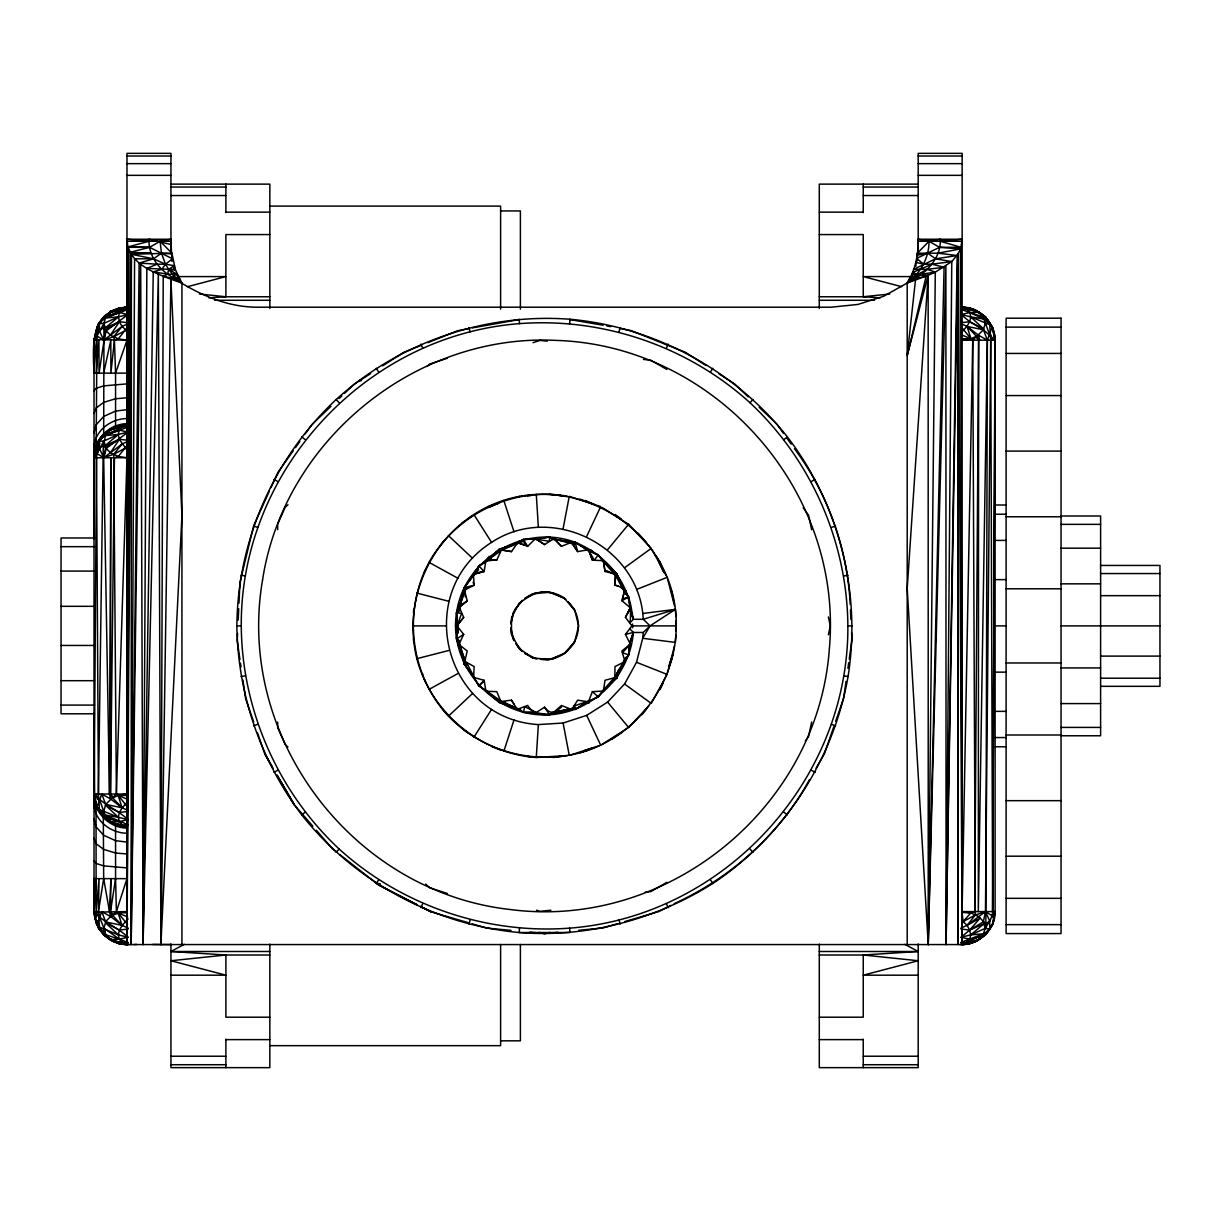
<?xml version="1.0" encoding="UTF-8"?>
<svg xmlns="http://www.w3.org/2000/svg" width="1221" height="1221" viewBox="0 0 1221 1221"><rect width="100%" height="100%" fill="white"/><g stroke="black" fill="none" stroke-linecap="round" stroke-linejoin="round"><path stroke-width="1.5" d="M94.658 798.29L94.017 712.728M94.032 539.178L94.048 457.173L97.573 442.933M128.281 441.193L122.1 443.986L113.721 454.273L116.392 794.016L118.147 795.39L127.137 795.466L126.984 794.016L118.147 795.39L113.232 797.71L110.501 794.016L110.821 457.753L109.493 794.016L110.607 798.961L122.069 807.783L128.266 810.576M103.068 932.707C108.577 940.597 117.521 944.489 126.984 944.566L127.045 241.27L170.955 241.27L170.955 250.793L170.94 239.24L126.984 239.24L127.915 246.917L126.984 944.566L962.148 944.566C974.938 944.092 987.407 936.202 992.581 924.282L995.115 911.599L995.115 340.171C994.962 322.207 979.395 306.685 961.309 307.204L966.223 308.241M171.963 261.538L170.955 241.27M960.851 928.158L967.032 925.365L975.304 915.033L972.74 340.171L970.985 338.797L961.995 338.721L962.148 340.171L970.985 338.797L975.9 336.477L978.632 340.171L978.311 911.599L987.362 340.171L983.454 329.792L985.851 320.848L985.454 316.865L970.802 308.394L962.148 307.204C979.853 307.555 994.764 322.466 995.115 340.171L992.642 911.599C992.597 920.298 984.416 926.022 983.454 934.523C978.815 941.681 970.054 944.138 961.995 944.566M126.984 373.138L94.017 373.138C93.269 352.518 89.423 316.407 116.392 310.042L114.438 309.676L110.501 311.614L98.428 323.687L94.017 340.171L94.017 911.599C96.703 935.179 110.958 942.871 126.984 944.566L131.38 254.273L127.915 246.917L148.993 241.27L148.962 239.24L171.032 244.521M170.94 239.24L160.104 241.27L149.588 247.329L130.006 252.335L126.984 944.566C109.463 944.276 94.719 929.822 94.17 912.163L126.984 911.599L127.137 913.049C118.88 911.568 110.348 914.987 105.678 921.977L103.281 930.921L103.678 934.904L113.232 941.025L108.089 937.392M171.886 253.144L160.104 241.27L161.462 253.19L165.476 264.194L168.62 269.322L177.289 274.404L167.689 274.176L163.217 276.312L160.897 944.566L181.929 515.445L170.894 279.243C156.532 273.504 140.247 267.796 131.38 254.273L171.886 253.144L175.503 270.055L181.929 283.013L181.929 944.566M961.049 309.417L983.363 317.094L985.454 316.865L992.139 327.121L987.362 340.171L985.851 923.9L985.164 928.418L970.68 934.92L961.11 937.24L969.733 939.208C983.363 937.499 995.817 926.876 994.962 912.362L992.642 911.599L990.704 340.171L989.712 324.71L985.454 316.865L974.694 309.676L963.14 307.707L978.708 312.118L992.642 327.625L994.962 340.171L992.642 911.599M146.856 268.391L168.62 269.322L174.313 265.69L174.313 269.505L174.313 265.69L165.476 264.194L157.112 264.194L146.856 268.391L143.071 944.566L158.333 274.13L160.897 944.566L170.894 279.243L179.594 278.693M126.984 239.24L148.993 241.27C149.008 254.67 156.975 266.651 167.689 274.176C194.551 292.521 224.786 307.371 258.058 307.204L831.074 307.204L857.936 304.441L883.668 296.26L907.203 283.013C915.429 270.009 918.406 254.472 918.192 239.24L962.148 239.24L960.622 248.87L962.148 944.566C977.273 944.566 989.987 933.47 994.184 919.337L992.139 915.796L985.454 911.599L975.304 915.033L963.14 921.58L961.614 924.495M978.632 340.171L974.694 911.599L970.802 912.926L962.072 912.408L972.74 340.171L983.454 329.792L994.962 340.171L992.139 327.121M992.612 924.221L985.454 934.904L974.77 942.063L962.148 944.566L958.424 253.113L957.966 944.566L957.813 254.304L951.77 261.569L946.061 944.566L957.813 254.304L960.622 248.87L939.544 247.329L929.028 241.27L918.192 239.24M990.704 340.171L985.454 911.599L983.363 921.794L985.164 928.418L989.727 928.891L989.712 920.97L985.454 911.599L967.032 925.365L963.14 921.58L962.072 912.408M911.858 274.145L928.158 275.32L928.235 944.566L945.893 265.949L946.061 944.566L957.188 255.54L935.607 258.821L913.69 269.292L927.273 269.322L935.301 272.13L928.158 275.32L907.203 588.522L928.235 944.566L935.301 272.13L951.77 261.569L935.607 258.821L927.67 253.19L917.383 253.174L917.261 260.882M110.501 794.016L114.438 457.753L118.33 456.425L126.984 457.753L116.392 794.016L105.678 804.395L103.281 813.339L103.678 878.632L98.428 911.599L99.42 927.06L103.678 934.904L118.33 943.375L125.992 944.062L110.424 939.651L96.49 924.144L94.17 911.599L94.017 878.632L126.984 878.632L116.392 911.599L110.607 916.544L101.77 911.599L96.993 924.648L103.678 934.904L105.769 934.676L128.083 942.353M103.678 878.632L109.493 911.599L113.232 915.292L110.501 911.599L110.897 878.632L109.493 911.599L110.607 916.544L122.069 925.365L128.266 928.158M171.963 253.922L161.462 253.19L153.525 258.821L139.133 263.08L131.166 944.566L131.38 254.273L153.525 258.821L165.476 264.194L172.466 258.806L149.588 247.329L127.915 246.917M126.984 457.753L94.017 457.753L96.123 449.877L96.993 335.973L99.405 322.878L110.607 311.996L113.232 310.745C97.894 314.53 140.98 302.823 123.458 308.15M126.984 794.016L94.017 794.016C93.925 811.736 109.6 826.586 126.984 826.983L118.33 825.793L103.678 817.322L99.42 809.477L98.428 794.016L103.281 445.451L105.678 434.829C110.47 427.838 119.002 425.122 127.137 424.786L110.501 429.197L98.428 441.269L96.123 449.877L98.428 441.269C104.09 429.99 116.606 426.678 128.266 426.511M165.476 264.194L161.859 269.322L153.251 271.856L143.071 944.566L140.705 264.163L131.166 944.566L134.585 258.806L153.525 258.821M98.428 911.599L99.054 878.632L96.123 911.599L96.047 805.433L103.678 817.322L115.568 824.938L126.984 826.983M928.235 944.566L944.092 267.277L932.02 264.194L923.656 264.194L915.933 262.362L915.933 266.163M675.854 616.697L675.396 609.355L643.253 619.291L633.333 619.291L629.99 622.817C634.615 587.011 607.051 555.082 575.228 542.322C524.358 523.031 463.98 558.867 456.532 612.774C447.939 666.498 495.253 718.375 549.542 714.758C592.918 712.087 629.975 675.824 633.333 632.478L629.99 628.952M458.791 611.843L464.178 587.683L474.252 574.175L484.142 571.474L485.79 561.37L499.145 549.343L518.086 542.719L527.655 546.336L534.935 539.148L549.542 537.011L549.389 541.315L535.439 539.026L523.427 539.423L498.29 551.617M568.955 541.468L572.435 543.36L577.64 551.602L587.24 549.954L598.259 554.899L594.352 560.164L588.644 550.549L575.228 542.322L553.189 539.041L544.566 544.566L535.943 539.041L523.427 539.423L524.74 545.161L517.582 542.826L511.492 551.602L501.373 550.045L496.764 560.103L487.042 560.485L478.8 565.903L473.519 575.503L474.145 585.225L465.415 589.545L462.072 595.253M237.591 633.272L237.24 640.811L239.942 659.477M238.202 620.07L238.736 608.76M238.995 603.113L239.972 582.371L253.709 525.518L269.353 491.163M513.949 704.12L511.492 700.167L500.9 701.526L496.764 691.666L487.042 691.284L478.8 685.866L473.656 676.77L474.145 666.544L464.789 661.4L467.231 651.007L459.584 644.978L456.532 638.995L457.295 625.381L461.584 613.43L456.532 612.774L458.012 633.241M612.347 569.764L615.613 575.503L614.987 585.225C630.723 588.263 630.585 607.02 633.333 619.291L629.822 607.249L621.901 600.763L624.496 590.857L616.62 573.626L602.594 560.683L592.368 560.103L588.98 550.961L587.24 549.954M673.809 610.393L650.06 625.885L643.253 632.478L633.333 632.478L629.197 645.314L628.723 654.868L624.511 660.912L616.62 678.143L602.594 691.086L592.368 691.666L588.644 701.22L575.228 709.447C564.27 706.242 553.113 719.413 544.566 707.203L535.943 712.728L523.427 712.347L516.391 708.012L511.492 700.167M96.993 924.648L94.17 911.599L96.047 878.632M413.507 613.034L413.736 609.355M676.083 631.394C681.852 524.74 556.99 456.12 469.658 517.353C425.29 548.366 403.739 606.181 416.834 658.684C431.059 712.713 480.54 753.647 536.278 757.493L538.354 724.587C444.23 718.787 411.889 592.811 491.575 542.383C552.167 502.182 639.88 546.687 643.253 619.291L650.06 625.885L642.689 638.278L636.523 662.286L624.572 684.019L607.615 702.09L586.675 715.369L563.095 723.03L538.354 724.587M675.854 635.073L675.396 642.414L642.689 638.278L643.253 632.478M465.354 596.779L464.591 591.376L465.827 589.285M606.318 570.573L615.262 574.618L614.987 585.225L618.253 585.912M96.337 335.47L96.947 327.167C102.198 315.43 114.163 307.585 126.984 307.204L114.438 309.676L103.678 316.865L100.198 323.214M94.017 373.138L96.49 340.171L94.17 339.606L126.984 340.171L115.568 373.138L115.568 426.831L116.392 427.625L118.147 426.022L127.137 424.786L115.568 426.831L110.501 429.197L103.678 434.447L99.969 440.216M236.874 625.885C237.5 540.796 273.992 457.6 336.172 399.511C399.191 342.338 485.119 312.835 569.978 319.246C654.715 326.892 734.615 370.131 787.377 436.889C839.148 504.426 861.446 592.506 848.061 676.526C833.439 760.347 783.745 836.416 712.85 883.47C655.479 919.52 586.919 938.033 519.154 932.523C434.417 924.877 354.517 881.638 301.755 814.88C260.622 760.683 237.698 693.91 236.874 625.885L241.27 625.885C241.88 709.752 277.854 791.773 339.148 849.022C401.266 905.372 485.973 934.462 569.612 928.143C723.977 916.345 848.854 780.692 847.862 625.885C847.252 542.017 811.278 459.996 749.984 402.747C687.866 346.398 603.159 317.307 519.52 323.626C365.155 335.424 240.278 471.077 241.27 625.885M519.52 928.143L519.154 932.523L569.978 932.523L569.612 928.143M569.612 323.626L569.978 319.246M96.047 373.138L98.916 340.171L99.054 373.138L105.708 329.792L103.968 323.351L105.678 317.246L110.607 311.996L128.266 308.928M464.636 590.857L467.231 600.763L459.31 607.249L463.69 617.383L457.295 625.381L456.532 638.995L464.682 659.905L464.178 664.087L474.252 677.594L484.142 680.295L485.79 690.399L499.145 702.426L518.086 709.05L527.655 705.433C536.95 720.985 558.18 712.682 571.55 708.943L575.289 707.188M907.203 283.013C924.205 274.74 941.193 259.798 940.307 239.24L929.028 241.27C929.12 257.89 920.42 273.275 907.203 283.013L928.158 275.32L907.203 355.555L915.46 280.235L914.651 278.739L909.553 278.709L907.203 283.013L907.203 944.566M568.955 710.301L572.435 708.409L577.64 700.167L587.759 701.724L598.259 696.87L603.586 689.941L604.99 680.295L614.88 677.594L624.45 659.905L628.723 654.868L630.036 643.528L625.442 634.386L631.898 625.885L625.442 617.383L629.96 608.76L629.548 606.791M103.342 319.581L103.678 316.865L113.232 310.745M110.607 429.578L99.405 440.46L96.49 457.753L94.17 794.016L96.49 806.562L105.22 815.109L128.083 824.77M510.897 622.618L513.873 611.111L510.927 624.038M676.083 620.375C678.739 675.854 643.009 729.258 591.33 749.19C541.04 767.887 481.7 753.265 445.863 713.323C409.874 672.298 403.098 610.332 429.014 562.362C455.921 514.255 513.034 486.523 567.444 496.23M95.04 446.565L94.017 451.862L96.673 446.565L94.017 457.036L95.131 457.432L96.673 446.565L94.048 457.173L94.307 539.087M474.694 677.884L464.178 664.087L465.415 662.225L459.142 644.047L463.69 634.386L457.295 626.388L455.555 625.885L457.753 624.465L457.478 626.892M484.233 570.817L474.694 573.885L478.8 565.903L484.142 571.474L474.694 573.885L473.519 575.503M846.046 681.349L843.65 698.153L835.652 721.336M847.923 668.269L848.717 662.667M849.251 658.928L851.922 640.247L851.556 632.707M103.678 434.447L103.968 323.351L118.452 316.85L128.022 314.53L119.399 312.561L105.678 317.246L101.77 320.345M110.501 911.599L115.568 878.632L115.568 824.938L110.821 822.084M624.45 591.864L615.613 575.503L616.62 573.626L603.586 561.828L598.259 554.899L588.98 550.961L592.368 560.103M97.085 454.166L99.634 443.208M98.428 794.016L96.49 457.753L94.17 457.188L96.047 446.337L99.054 441.666M94.017 457.753L96.047 446.337M94.017 455.906C94.399 438.446 109.676 423.946 126.984 423.656M463.69 617.383L457.478 624.877L456.532 612.774L464.591 591.376L464.178 587.683L476.556 571.611M563.095 528.739L569.276 496.352L600.717 506.562L586.675 536.401M669.673 665.277L673.32 653.25M103.281 813.339L110.424 822.069L125.992 826.48L114.438 824.511L103.678 817.322L96.993 807.066L101.77 794.016L110.607 798.961L113.232 797.71L109.493 794.016L103.678 457.753L105.708 447.374L103.968 440.934L98.428 441.269M128.281 942.856L122.1 942.322L119.414 939.208C116.041 930.997 123.031 924.343 128.113 918.909M458.379 611.767L459.096 608.241L456.532 612.774M992.139 915.796L994.962 912.362L992.581 924.282L985.347 935.011L983.454 934.523L963.186 944.047L970.985 943.329L967.063 942.322L960.866 942.841M94.017 447.497C94.673 430.601 110.867 418.696 126.984 418.528M828.387 634.828L830.28 625.885L828.387 616.941M811.66 722.023L808.577 736.507L805.311 740.994M103.678 373.138L110.821 340.171L110.897 373.138L114.438 340.171L113.721 336.691L122.1 326.404L128.281 323.611M170.894 279.243L181.929 283.013L176.999 278.739L177.747 275.259L172.497 274.176L168.62 269.322L175.305 269.322M570.268 647.115C582.112 635.225 580.662 612.896 568.04 601.953L575.259 611.111M534.081 712.087L523.427 712.347L524.74 706.608L536.462 712.606M907.203 355.555L926.129 276.221L921.443 274.176L912.133 278.739M94.017 432.967L96.047 424.908L103.678 416.483L115.568 411.095L126.984 409.661M469.032 924.16L470.116 919.901M619.016 331.868L620.1 327.61M667.628 672.649L674.48 645.97M625.442 617.383L630.036 608.241L628.723 596.901L623.717 589.545M624.542 591.376L622.405 599.023L628.723 596.901L621.901 600.763M98.428 323.687L103.968 323.351L96.993 335.973L103.678 340.171L106.38 330.662L128.022 314.53M128.022 432.112L118.452 434.432L103.968 440.934L96.993 453.556L103.678 457.753L106.38 448.244L128.022 432.112L119.399 430.143L105.678 434.829L101.77 437.927M624.511 660.912L625.549 657.447M95.131 457.432L98.321 446.993L96.428 447.069L98.84 442.735M668.65 666.819L671.291 658.424L672.298 658.684M119.856 308.257L125.992 307.707L105.678 317.246L99.405 322.878L94.17 339.606L96.993 335.973M96.215 450.351L99.405 440.46L105.678 434.829L125.946 425.305L118.147 426.022L122.069 427.029L119.399 430.143C115.354 439.163 124.969 444.749 127.686 451.999M503.815 751.297L514.01 719.947M579.975 499.099L593.94 504.151M833.806 726.693L824.572 753.449L816.086 768.162M629.777 642.551L633.333 632.478L625.442 634.386M94.017 413.507L96.047 408.073L103.678 402.396L115.568 398.748L126.984 397.787M485.79 690.399L499.938 700.366L499.145 702.426L518.604 709.019M573.931 545.665L575.228 542.322L589.194 551.404M488.247 557.554L485.424 562.316L478.8 565.903M603.708 689.453L616.62 678.143L614.88 677.594L614.987 666.544L623.717 662.225L616.62 678.143L613.98 678.052L602.594 691.086M629.777 609.218L633.333 619.291M420.97 907.661L422.741 903.632M666.391 348.138L668.162 344.108M270.909 487.728L277.961 472.283L293.269 450.747M424.313 572.344L425.87 569.017M660.118 689.407L663.262 682.753M617.231 672.618L618.818 669.444M627.625 613.278L629.96 608.76M115.568 373.138L114.438 340.171L118.33 338.843L127.518 327.274M125.992 447.771L113.721 454.273L103.678 457.753L99.42 448.382L103.281 445.451L110.424 452.732L118.33 456.425L127.518 444.871M463.202 593.162L465.048 589.926M128.113 801.327C123.031 806.76 116.041 813.415 119.414 821.626L122.1 824.74L128.281 825.274M961.019 332.86C966.101 327.426 973.091 320.772 969.718 312.561L967.032 309.447L960.851 308.913M809.492 779.609C779.807 834.248 730.707 877.914 674.267 903.632M587.759 701.724L598.259 696.87L603.586 689.941M473.901 737.225L491.575 709.386M380.036 883.851L376.282 883.47L378.678 879.792M710.454 371.978L712.85 368.299M462.606 594.978L464.682 591.864L459.584 606.791L467.231 600.763M514.911 609.538L522.267 600.259M99.405 322.878L99.42 330.799L103.678 340.171L110.424 335.149L119.414 321.734L118.452 316.85L119.399 312.561L122.069 309.447L118.147 308.44L127.137 307.204M103.678 457.753L110.424 452.732L119.414 439.316L128.083 440.293M615.155 678.601L617.292 675.472M485.546 561.828L499.938 551.404L499.145 549.343L516.697 543.36M295.451 447.664L299.817 441.514M305.281 433.821L311.843 424.603L330.952 406.349M464.789 590.369L466.636 588.888L464.178 587.683L459.584 606.791L466.01 601.709M94.17 457.188L96.993 453.556M515.048 609.615L522.145 600.732M575.259 640.659C568.665 653.128 554.609 661.996 540.323 659.264M459.935 606.455L459.172 608.76M440.232 545.543L444.917 539.865M607.615 549.679L628.617 524.282L602.258 507.554M568.04 649.816L565.811 652.518L552.151 659.096L540.781 659.096M641.864 714.743L646.565 709.065M94.017 390.735L96.047 388.354L103.678 385.882L126.984 383.882M961.11 937.24L969.718 930.036L980.097 918.161L967.032 925.365L969.718 930.036L970.68 934.92L969.733 939.208L967.063 942.322L978.509 939.788L983.454 934.523M963.14 921.58L970.802 912.926L978.708 916.62L985.851 923.9L989.712 920.97M478.586 569.917L474.252 574.175M629.197 645.314L622.405 652.747L628.723 654.868L629.838 644.52L621.901 651.007L624.45 659.905M749.984 402.747L752.96 399.511M336.172 852.258L339.148 849.022M474.893 571.581L477.472 568.803M107.356 315.384L110.424 312.118L113.751 311.355M602.258 744.215L628.617 727.487L648.733 706.074M484.142 680.295L478.8 685.866L487.042 691.284M553.189 712.728L561.477 705.433L570.054 708.897L572.435 708.409M917.383 253.174L929.028 241.27M97.863 330.342L96.947 327.167L99.328 324.801M473.702 573.122L477.732 569.215M459.584 644.978L464.178 664.087L465.827 662.484L464.636 660.912M339.133 398.534L341.865 395.925M344.597 393.315L354.151 384.188L370.619 373.58M588.98 700.808L573.931 706.104L575.228 709.447L586.752 701.785L589.071 702.975L588.644 701.22M448.443 716.147L472.466 693.589M496.764 560.103L487.042 560.485L499.145 549.343L502.38 549.984M484.233 680.952L478.8 685.866L473.656 676.77M427.045 366.468L429.792 363.98L447.39 358.272M287.958 504.731L285.21 507.203L277.686 524.114L277.686 529.67M485.79 561.37L487.515 560.424M99.42 330.799L103.281 327.869L105.22 327.961L118.452 316.85L105.464 318.025L128.083 309.417M103.281 445.451L105.22 445.543L118.452 434.432L105.464 435.607L128.083 426.999M985.851 923.9L983.912 923.809L970.68 934.92L983.668 933.744L961.049 942.353M973.122 942.429L975.9 941.025M624.099 661.843L615.628 675.778L616.62 678.143L615.262 677.151L615.613 676.266L616.62 678.143M783.913 439.591L787.377 436.889M301.755 814.88L305.219 812.179M555.051 712.087L561.584 707.02M103.281 327.869L110.424 335.149L122.1 326.404L125.992 330.189L127.686 334.417M110.424 452.732L122.1 443.986M461.996 523.199L464.972 521.031M469.444 517.796L472.42 515.628M624.572 567.75L651.251 548.382L628.617 524.282M622.664 731.822L611.996 738.995M615.262 574.618L616.62 573.626L623.305 589.285M518.604 542.75L523.427 539.423L527.655 546.336M525.03 598.427L536.981 592.673L532.493 594.032L519.062 603.296L511.492 617.734L511.492 634.035L513.873 640.659L510.927 627.731M98.428 928.082L101.77 931.425L98.428 928.082L96.734 920.573M114.453 428.724L117.338 426.831L121.749 426.831M974.541 942.139L979.624 938.796M382.707 365.812L403.327 352.518L420.833 345.497M463.69 634.386L456.532 638.995L459.355 642.551L459.264 646.962M115.568 426.831L109.493 430.204L116.392 427.625M909.553 278.709L927.273 269.322L944.092 267.277M99.664 914.117L96.993 915.796L96.49 911.599L94.17 912.163L95.696 917.292L94.17 912.163L96.062 914.575M961.049 929.059L969.718 930.036L983.363 921.794M105.708 329.792L119.414 321.734L128.083 322.71M105.708 447.374L119.414 439.316L105.22 445.543M498.916 550.61L502.197 548.717M666.864 882.31L650.839 891.574L645.314 892.154M524.847 598.382C536.904 589.484 554.059 589.987 565.811 599.252L552.151 592.673L540.781 592.246M99.054 810.103L96.047 805.433M429.014 689.407L457.906 673.534M656.181 556.135L660.118 562.362L659.218 562.85L663.14 571.382M273.962 772.328L277.823 770.237M811.309 481.532L815.17 479.441M269.841 955.005L225.885 955.005L170.94 951.495L184.264 944.352M125.992 330.189L113.721 336.691L103.678 340.171M670.924 905.372L659.187 911.431L624.786 921.565M464.178 664.087L466.636 662.881L473.504 675.778M960.866 323.611L967.063 326.404L978.525 335.226L979.639 340.171L975.9 336.477L978.525 335.226L987.362 340.171M118.33 308.394L113.721 310.561L117.216 309.752M590.552 748.839L585.317 751.297L584.996 750.305L593.94 747.618M105.22 327.961L119.414 321.734L122.1 326.404M969.718 930.036L983.912 923.809M552.67 539.163L554.67 539.377L561.477 546.336L570.054 542.872L575.228 542.322L577.64 551.602L571.55 542.826L553.693 539.026L549.542 537.011L536.462 539.163L544.566 544.566M427.838 342.689L457.616 330.738L468.727 328.586M912.682 276.221L912.682 272.42L932.02 264.194L951.77 261.569M421.962 674.435L422.924 674.053M636.523 589.484L667.17 577.335M571.428 709.889L574.954 708.516M114.209 427.991L117.338 426.831M120.207 425.61L115.888 427.213L120.436 425.686M572.435 543.36L575.228 542.322L570.528 542.75M114.194 428.022L120.391 425.747M96.428 447.069L98.428 446.337M534.462 539.377L536.889 539.392M94.017 794.734L96.459 794.016L97.39 799.389M253.541 725.793L257.707 724.358M831.425 527.411L835.591 525.976M533.012 342.674L539.972 340.415L547.237 341.178M523.488 541.193L501.892 549.954L511.492 551.602M571.046 709.05L572.741 708.012L575.228 709.447M598.962 745.772L569.276 755.417L563.095 723.03M110.501 429.197L113.232 428.327M617.551 923.702L603.067 927.96L578.647 930.31M114.545 428.189L121.474 426.236M110.501 311.614L116.392 310.042M187.424 286.691L225.885 276.587L178.525 276.587M516.285 497.268L519.856 496.352M416.834 658.684L448.779 650.488M579.975 752.67L583.531 751.754M961.507 334.859L970.985 338.797L967.063 326.404L983.454 329.792L969.733 321.734L961.11 314.53L969.718 312.561L978.708 312.118M517.597 541.758L523.137 540.491M96.993 807.066L94.17 794.016C103.526 804.944 117.674 809.782 128.022 819.657L119.414 821.626L110.424 822.069M110.424 939.651L119.414 939.208L128.022 937.24C117.674 927.365 103.526 922.527 94.17 911.599M570.054 708.897L552.243 712.377L549.542 714.758L534.935 712.621M498.29 700.152L516.391 708.012L501.892 701.816L499.145 702.426L487.515 691.345M914.651 278.739L926.129 276.221M549.938 932.417L544.566 933.577L539.194 932.417M962.972 944.215L972.969 942.063M571.55 708.943L554.67 712.392L549.542 714.758L544.566 707.203M105.708 816.91L103.678 817.322L119.414 821.626L105.708 816.91L99.405 799.251M472.435 327.869L518.818 319.612M917.246 255.158L927.67 253.19L938.079 253.19L960.622 248.87M118.803 426.556L121.734 426.007M241.071 676.526L245.406 675.808M843.726 575.961L848.061 575.244M112.729 310.989L122.069 309.447M115.568 878.632L116.392 911.599L118.147 912.972L126.984 911.599M921.443 274.176L935.301 272.13M521.688 496.123L525.335 495.665M528.983 495.192L532.631 494.734M642.689 613.491L675.396 609.355M552.854 757.493L561.981 756.333M532.493 594.032L548.672 592.063L563.919 597.847L574.725 610.057L578.632 625.885L574.725 641.712L563.919 653.922L548.672 659.706L532.493 657.737L524.847 653.388M127.366 307.402L118.147 308.44L125.946 307.723M961.049 322.71L969.733 321.734L983.668 329.014L970.68 316.85L961.11 314.53M118.147 426.022L127.366 424.984M128.083 811.477L119.399 812.453L105.464 805.173L118.452 817.337L128.022 819.657M128.083 929.059L119.399 930.036L105.464 922.755L118.452 934.92L128.022 937.24M959.935 944.566L970.985 943.329M550.885 910.21L539.972 911.354L536.492 910.225M889.773 294.002L863.247 296.764L819.291 296.764M557.997 932.31L544.841 933.577L529.822 932.157M962.148 239.24L940.262 241.27L960.927 247.268L939.544 247.329L916.65 258.425L923.656 264.194M208.837 297.848L225.885 296.764L269.841 296.764M527.182 495.894L530.86 495.665M536.278 757.493L567.444 755.54M904.868 944.352L918.192 951.495L863.247 955.005L819.291 955.005M133.959 944.566L136.63 944.413M487.042 560.485L492.124 560.256M126.984 156.013L170.94 156.013M918.192 156.013L962.148 156.013M126.984 163.645L170.94 163.645M918.192 163.645L962.148 163.645M126.984 175.336L170.94 175.336M918.192 175.336L962.148 175.336M170.94 184.127L269.841 184.127L269.841 308.47M918.192 184.127L819.291 184.127L819.291 308.47M170.94 187.042L225.885 187.042M863.247 187.042L918.192 187.042M170.94 195.543L225.885 195.543M863.247 195.543L918.192 195.543M269.841 206.105L500.61 206.105L500.61 309.188M500.61 210.943L520.39 210.943L520.39 309.188M225.885 212.149L269.841 212.149M819.291 212.149L863.247 212.149M269.841 234.569L225.885 234.569L225.885 296.764L199.359 294.002M819.291 234.569L863.247 234.569L863.247 296.764L880.295 297.848M918.177 241.27L962.087 241.27M910.607 276.587L863.247 276.587L901.708 286.691M214.682 300.274L269.841 300.274M819.291 300.274L874.45 300.274M569.764 319.566L603.189 325.244M1006.104 327.136L1061.049 327.136M962.148 340.171L995.115 340.171M1006.104 353.434L1061.049 353.434M1006.104 395.573L1061.049 395.573M1006.104 451.098L1061.049 451.098M549.16 494.276L560.149 495.192M995.115 505.006L1006.104 505.006M995.115 514.209L1006.104 514.209M1061.049 515.995L1100.609 515.995L1100.609 735.775L1061.049 735.775M1006.104 516.773L1061.049 516.773M1061.049 524.358L1100.609 524.358M94.521 537.973L61.05 537.973L61.05 713.797L94.521 713.797M995.115 540.415L1006.104 540.415M61.05 546.672L94.521 546.672M1061.049 548.183L1100.609 548.183M1100.609 565.445L1159.95 565.445L1159.95 686.324L1100.609 686.324M61.05 571.077L94.521 571.077M1100.609 573.549L1159.95 573.549M995.115 579.624L1006.104 579.624M1061.049 583.836L1100.609 583.836M1006.104 588.797L1061.049 588.797M1100.609 595.665L1159.95 595.665M61.05 606.318L94.521 606.318M412.698 625.885L445.665 625.885M631.898 625.885L676.434 625.885M847.862 625.885L852.258 625.885M995.115 625.885L1006.104 625.885M1061.049 625.885L1159.95 625.885M61.05 645.451L94.521 645.451M1100.609 656.104L1159.95 656.104M1006.104 662.972L1061.049 662.972M1061.049 667.933L1100.609 667.933M995.115 672.145L1006.104 672.145M1100.609 678.22L1159.95 678.22M61.05 680.692L94.521 680.692M1061.049 703.586L1100.609 703.586M61.05 705.097L94.521 705.097M995.115 711.355L1006.104 711.355M1061.049 727.411L1100.609 727.411M1006.104 734.996L1061.049 734.996M995.115 737.56L1006.104 737.56M995.115 746.764L1006.104 746.764M1006.104 800.671L1061.049 800.671M1006.104 856.196L1061.049 856.196M1006.104 898.335L1061.049 898.335M995.115 911.599L962.148 911.599L970.802 912.926M1006.104 924.633L1061.049 924.633M969.55 942.063L974.77 942.063M170.94 951.495L269.841 951.495M819.291 951.495L918.192 951.495M170.94 975.182L225.885 975.182L170.94 960.744L225.885 955.005L225.885 1017.2L269.841 1017.2M918.192 975.182L863.247 975.182L918.192 960.744L863.247 955.005L863.247 1017.2L819.291 1017.2M225.885 1039.62L269.841 1039.62M819.291 1039.62L863.247 1039.62M500.61 1040.826L520.39 1040.826L520.39 944.474M269.841 1045.664L500.61 1045.664L500.61 944.474M170.94 1056.226L225.885 1056.226M863.247 1056.226L918.192 1056.226M170.94 1064.727L225.885 1064.727M863.247 1064.727L918.192 1064.727M149.588 247.329L128.083 247.314L126.984 944.566L118.147 943.329L116.392 941.727M130.586 253.144L151.053 253.19L130.006 252.335M152.625 944.443L170.94 944.566M126.984 867.887L103.678 865.887L96.047 863.415L94.017 861.034M376.282 883.47L379.731 883.683M139.133 263.08L157.112 264.194M551.144 538.11L554.929 538.4M126.984 853.983L115.568 853.021L103.678 849.373L96.047 843.696L94.017 838.262M511.034 930.371L486.614 928.067L472.115 923.824M175.503 270.055L168.62 269.322L167.689 274.176L153.251 271.856M643.467 359.432L650.839 360.195L666.864 369.459M129.197 944.566L118.147 943.329L125.946 944.047L113.721 941.208L114.438 942.093M938.079 253.19L957.188 255.54M527.151 756.333L532.631 757.035M126.984 842.108L115.568 840.674L103.678 835.286L96.047 826.861L94.017 818.803M967.032 309.447L975.411 310.561L963.14 307.707M122.1 824.74L113.721 823.626L125.992 826.48M113.721 941.208L122.1 942.322M126.984 340.171L118.33 338.843L110.424 335.149M518.086 542.719L519.078 542.872M126.984 833.241C110.867 833.073 94.673 821.168 94.017 804.273M241.071 575.244L245.406 575.961M843.726 675.808L848.061 676.526M985.851 320.848L983.912 319.078L970.68 316.85L989.712 324.71M105.22 815.109L118.452 817.337L99.42 809.477M126.984 828.113C109.676 827.823 94.399 813.323 94.017 795.863M558.256 495.314L561.858 496.001M606.898 325.961L610.607 326.663M619.871 328.449L630.982 330.57L685.317 352.274L705.952 365.506M502.38 701.785L505.692 702.441M103.678 316.865L105.708 317.277M127.625 799.328L118.147 795.39L122.069 807.783L105.678 804.395L101.77 794.016M127.625 916.91L118.147 912.972L122.069 925.365L105.678 921.977L101.77 911.599M969.489 308.928L972.771 309.63M163.217 276.312L174.481 278.739L172.497 274.176L176.999 278.739M553.693 539.026L575.167 544.444M99.42 927.06L118.452 934.92M602.09 560.485L603.586 561.828L604.99 571.474L613.98 573.717L615.628 575.991M416.834 593.085L448.779 601.281M110.501 940.155L114.911 941.33M118.147 942.2L126.984 944.566L126.984 153.358L170.94 153.358L170.94 251.541M420.406 906.455L430.677 911.705L420.573 906.516M430.464 911.644L468.574 922.786M501.892 701.816L499.938 700.366M535.485 658.638L532.493 657.737L519.062 648.473L515.949 643.788M517.109 708.729L519.078 708.897L523.427 712.347M447.39 893.497L429.792 887.789L425.671 884.065M831.425 724.358L835.591 725.793M253.541 525.976L257.707 527.411M569.673 541.178L574.954 543.253M636.523 662.286L667.17 674.435L651.251 703.388L624.572 684.019M491.834 746.55L500.396 749.938M912.682 272.42L916.635 274.176M969.718 312.561L983.912 319.078L989.727 334.936M571.55 542.826L572.741 543.757M585.317 500.473L593.833 504.487M525.03 653.342L536.981 659.096M339.85 854.593L378.449 884.889L417.2 904.776M378.449 884.889L417.048 904.73M273.962 479.441L277.823 481.532M811.309 770.237L815.17 772.328M429.014 562.362L457.906 578.235M500.488 701.22L501.373 701.724M498.916 701.159L502.197 703.052M536.462 539.163L538.095 540.201M718.665 373.657L734.554 383.852L748.214 396.856M561.477 546.336L555.051 539.682L552.243 539.392L549.542 537.011M974.541 309.63L985.347 316.758L992.642 327.625M614.88 574.175L616.62 573.626L613.98 573.717L603.586 561.828L604.99 571.474M99.405 916.834L103.968 928.143L119.414 939.208M615.231 514.545L621.184 518.864M463.492 729.654L467.948 732.905M301.755 436.889L305.219 439.591M783.913 812.179L787.377 814.88M336.889 852.258L332.433 848.763L316.361 830.234M593.513 552.35L590.552 549.984L594.474 553.556M98.336 925.594L99.405 928.891L105.464 933.744L104.457 930.204M592.368 691.666L598.259 696.87M99.405 928.891L104.426 933.393M287.958 747.038L285.21 744.566L277.686 727.655L277.686 722.099M103.281 930.921L105.769 934.676M638.018 533.089L646.565 542.704M448.443 535.622L472.466 558.18M522.267 651.51L519.062 648.473L511.492 634.035L510.897 629.151M759.157 407.265L776.922 424.175L783.5 433.394M967.063 326.404L976.403 336.233M112.729 797.954L122.069 807.783M112.729 915.536L122.069 925.365M108.15 937.148L110.607 939.773M336.172 399.511L339.148 402.747M749.984 849.022L752.96 852.258M970.985 338.797L961.629 327.274M118.147 795.39L127.503 806.913M118.147 912.972L127.503 924.495M312.79 826.129L294.093 804.593L277.075 775.198M607.615 702.09L628.617 727.487M442.567 709.065L447.268 714.743M516.239 643.635L522.145 651.037M489.072 556.288L491.101 558.943M803.143 507.783L808.577 515.262L811.66 529.746M786.782 438.003L791.162 444.154M794.459 448.763C827.777 493.345 847.618 548.855 850.182 604.441M613.018 570.039L617.292 576.297M465.827 662.484L467.765 665.445M376.282 368.299L378.678 371.978M710.454 879.792L712.85 883.47M473.901 514.545L491.575 542.383M598.259 554.899L603.708 562.316M612.637 570.161L615.476 574.999M280.677 781.379L294.368 804.914L277.198 775.32M257.372 732.569L264.789 753.952L272.42 767.109M264.789 753.952L273.306 768.665M652.136 549.984L666.284 575.732M96.947 327.167L94.17 340.171L94.582 347.497M463.614 660.653L465.262 664.071M586.675 715.369L600.717 745.207M424.313 679.425L425.87 682.753M420.97 344.108L422.741 348.138M666.391 903.632L668.162 907.661M660.118 562.362L664.285 572.878M253.663 721.87L245.619 698.702L242.918 680.021M473.107 582.066L474.145 585.225L464.178 587.683L464.591 591.376M671.153 589.59L674.023 602.121M624.496 590.857L625.564 594.123M503.815 500.473L514.01 531.822M464.682 659.905L458.379 640.002M625.885 590.888L626.999 594.505M96.81 920.832L98.916 927.762M94.017 911.599L95.65 916.986M983.363 317.094L983.912 319.078M103.968 928.143L105.22 932.691M667.628 579.12L674.48 605.799M625.686 590.903L626.602 594.535M469.032 327.61L470.116 331.868M619.016 919.901L620.1 924.16M455.906 627.655L456.975 632.951M94.017 794.016L96.49 806.562M94.017 799.908L94.689 803.433M990.765 334.737L991.773 340.171M456.12 629.639L456.685 633.378M457.539 639.01L458.669 646.504M240.476 663.217L241.025 666.956M457.753 627.304L458.287 632.386M458.73 640.109L459.142 644.047M519.154 319.246L519.52 323.626M94.017 878.632L94.566 885.958M536.278 494.276L538.354 527.182M413.507 638.736L413.736 642.414M850.457 610.088L850.915 619.52M96.062 794.016L96.184 797.572M631.837 625.366L631.837 626.388M99.405 440.46L99.42 448.382M962.148 944.566L962.148 153.358L918.192 153.358L918.192 251.541M918.192 943.97L918.192 1067.642L819.291 1067.642L819.291 944.138M863.247 184.127L863.247 212.576M863.247 1039.193L863.247 1067.642M632.585 623.992L632.585 627.777M269.841 944.138L269.841 1067.642L170.94 1067.642L170.94 943.97M225.885 184.127L225.885 212.576M225.885 1039.193L225.885 1067.642M262.546 580.051C235.546 736.767 352.091 891.849 510.134 909.508C667.795 930.188 818.07 807.493 829.349 648.87C843.65 490.491 715.018 345.299 556.074 340.4C415.415 333.196 283.638 440.796 262.546 580.051M361.279 379.609L359.539 380.723L361.279 380.723L361.279 379.609M498.58 503.266L488.858 507.509L488.415 506.562L498.58 503.266M1061.049 318.193L1006.104 318.193L1006.104 933.577L1061.049 933.577L1061.049 318.193"/></g></svg>
